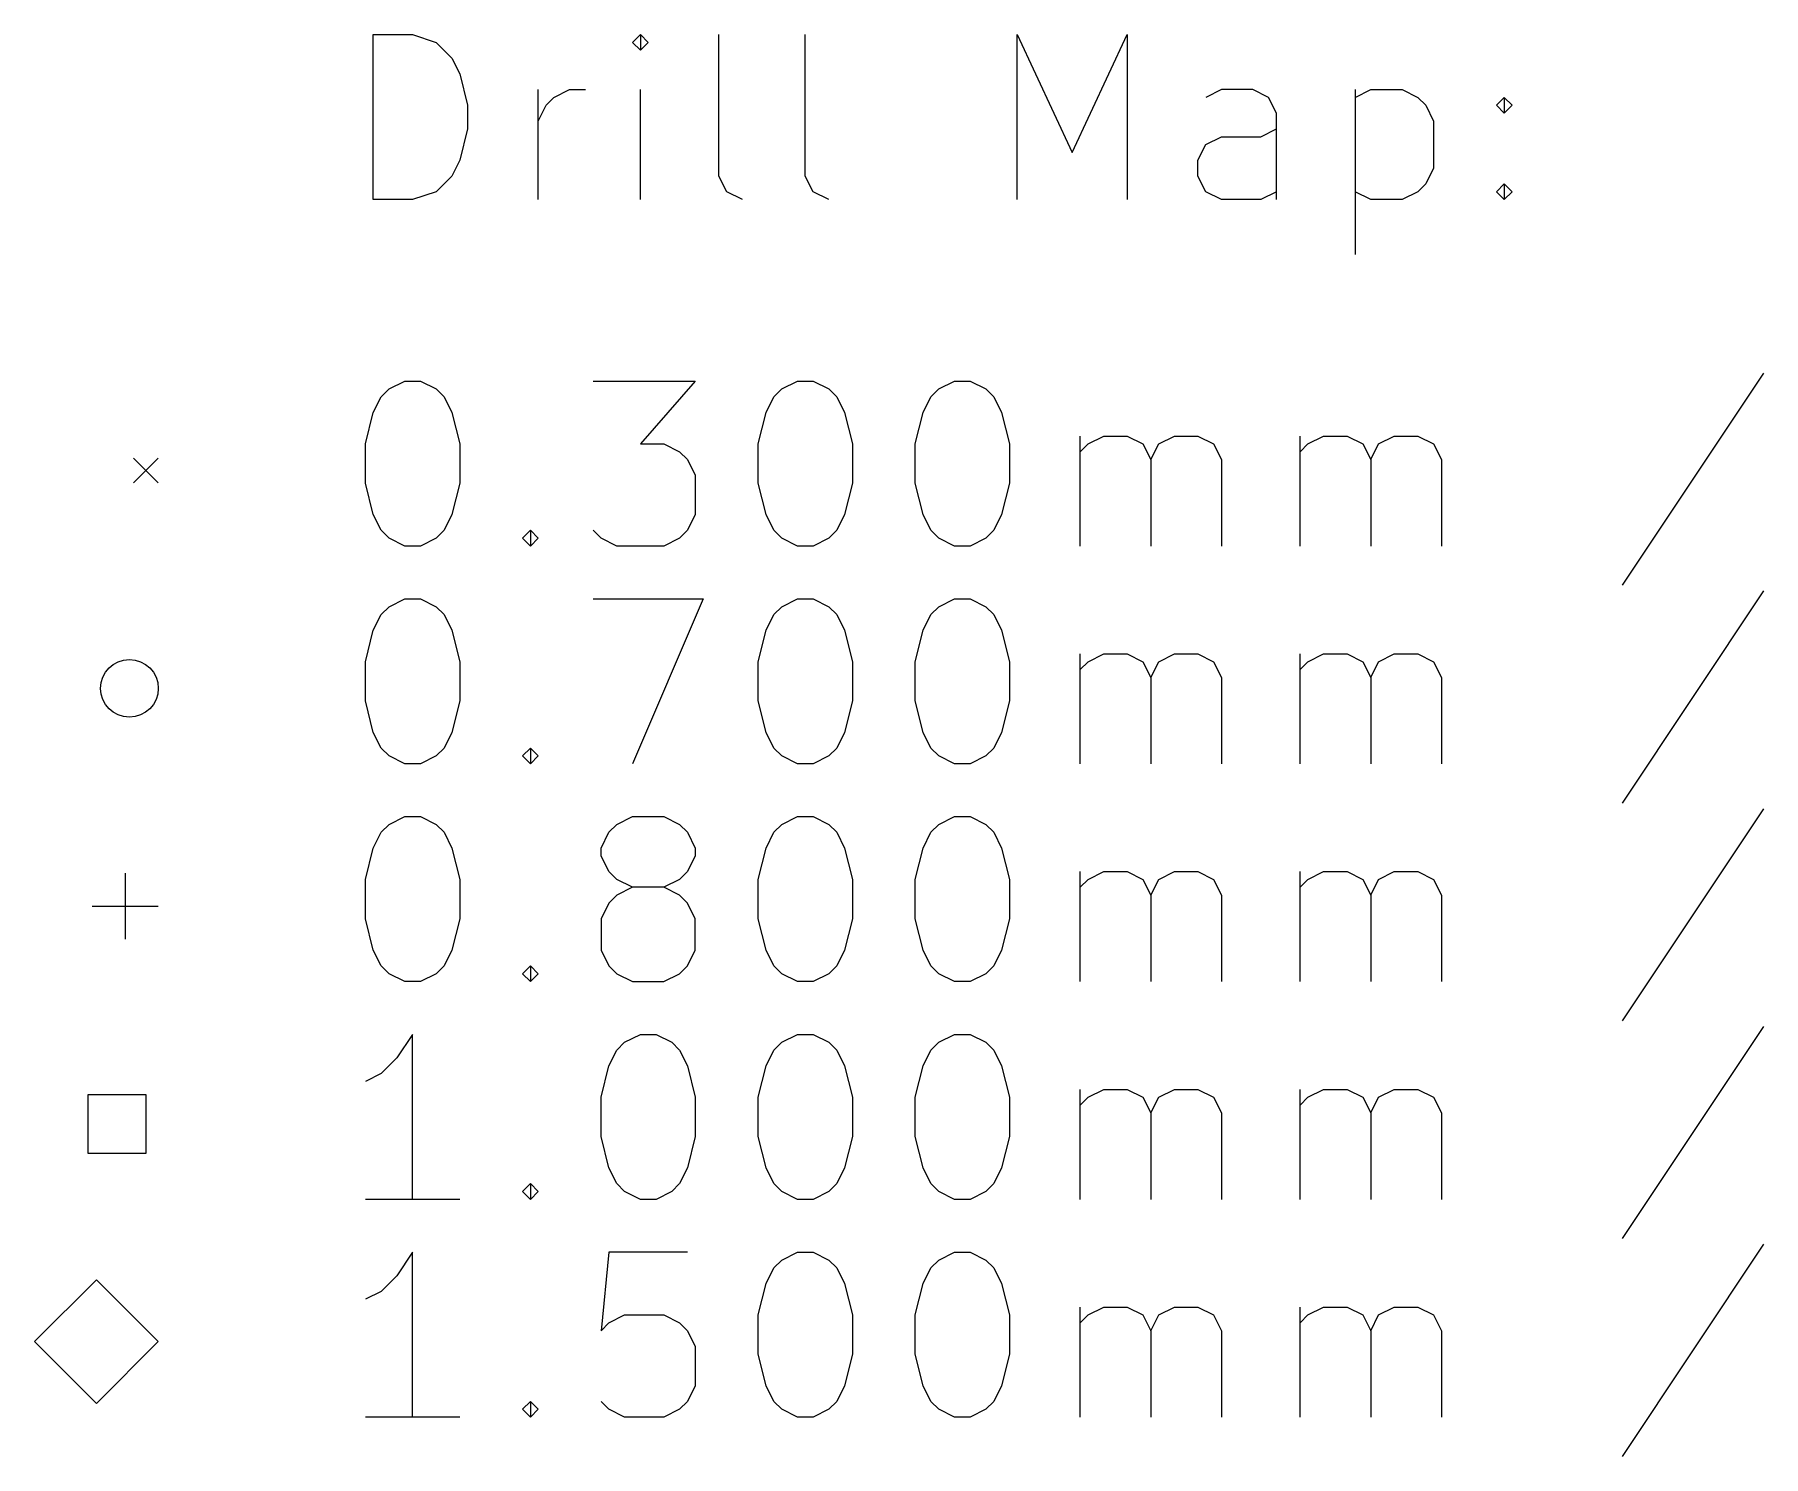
# Model space of a CAD drawing. Extents: x -1.5 to 90, y -45.7 to 0.
# Drawn here: x -1.52 to 19.44, y -45.38 to -28.14 of the extents above; entities that cross this region are included whole.
import ezdxf

# ---------------------------------------------------------------- set-up
doc = ezdxf.new("R2010")
doc.units = 0
doc.layers.add('BLACK', color=7, linetype='CONTINUOUS')

msp = doc.modelspace()

# ---------------------------------------------------------------- linework, layer by layer
at = {"layer": 'BLACK', "linetype": 'CONTINUOUS'}
for p, q in [((2.582768, -30.139838), (2.582768, -28.139838)), ((2.582768, -28.139838), (3.058958, -28.139838)), ((3.058958, -28.139838), (3.344673, -28.235076)), ((3.344673, -28.235076), (3.535149, -28.425552)), ((5.820863, -28.139838), (5.725625, -28.235076)), ((5.725625, -28.235076), (5.820863, -28.330314)), ((5.916101, -28.235076), (5.820863, -28.139838)), ((5.820863, -28.139838), (5.820863, -28.330314)), ((5.820863, -28.330314), (5.916101, -28.235076)), ((6.773244, -29.854123), (6.773244, -28.139838)), ((7.820863, -29.854123), (7.820863, -28.139838)), ((10.392292, -30.139838), (10.392292, -28.139838)), ((10.392292, -28.139838), (11.058959, -29.568409)), ((11.058959, -29.568409), (11.725625, -28.139838)), ((11.725625, -28.139838), (11.725625, -30.139838)), ((3.535149, -28.425552), (3.630387, -28.616028)), ((3.630387, -28.616028), (3.725625, -28.99698)), ((4.582768, -30.139838), (4.582768, -28.806504)), ((4.678006, -28.99698), (4.773244, -28.901742)), ((4.773244, -28.901742), (4.96372, -28.806504)), ((4.96372, -28.806504), (5.154197, -28.806504)), ((5.820863, -30.139838), (5.820863, -28.806504)), ((12.868482, -28.806504), (12.678006, -28.901742)), ((13.249435, -28.806504), (12.868482, -28.806504)), ((13.439911, -28.901742), (13.249435, -28.806504)), ((13.535149, -29.092219), (13.439911, -28.901742)), ((14.48753, -28.806504), (14.48753, -30.806504)), ((14.48753, -28.901742), (14.678006, -28.806504)), ((14.678006, -28.806504), (15.058959, -28.806504)), ((15.058959, -28.806504), (15.249435, -28.901742)), ((15.249435, -28.901742), (15.344673, -28.99698)), ((16.201816, -28.99698), (16.297054, -28.901742)), ((16.297054, -28.901742), (16.392292, -28.99698)), ((16.297054, -28.901742), (16.297054, -29.092219)), ((3.725625, -28.99698), (3.725625, -29.282695)), ((4.582768, -29.187457), (4.678006, -28.99698)), ((13.535149, -30.139838), (13.535149, -29.092219)), ((15.344673, -28.99698), (15.439911, -29.187457)), ((16.297054, -29.092219), (16.201816, -28.99698)), ((16.392292, -28.99698), (16.297054, -29.092219)), ((3.725625, -29.282695), (3.630387, -29.663647)), ((13.344673, -29.377933), (13.535149, -29.282695)), ((15.439911, -29.187457), (15.439911, -29.758885)), ((12.582768, -29.663647), (12.678006, -29.473171)), ((12.678006, -29.473171), (12.868482, -29.377933)), ((12.868482, -29.377933), (13.344673, -29.377933)), ((3.630387, -29.663647), (3.535149, -29.854123)), ((12.582768, -29.854123), (12.582768, -29.663647)), ((15.439911, -29.758885), (15.344673, -29.949361)), ((3.535149, -29.854123), (3.344673, -30.0446)), ((6.868482, -30.0446), (6.773244, -29.854123)), ((7.916101, -30.0446), (7.820863, -29.854123)), ((12.678006, -30.0446), (12.582768, -29.854123)), ((15.344673, -29.949361), (15.249435, -30.0446)), ((16.201816, -30.0446), (16.297054, -29.949361)), ((16.297054, -29.949361), (16.392292, -30.0446)), ((16.297054, -29.949361), (16.297054, -30.139838)), ((3.058958, -30.139838), (2.582768, -30.139838)), ((3.344673, -30.0446), (3.058958, -30.139838)), ((7.058958, -30.139838), (6.868482, -30.0446)), ((8.106577, -30.139838), (7.916101, -30.0446)), ((12.868482, -30.139838), (12.678006, -30.0446)), ((13.344673, -30.139838), (12.868482, -30.139838)), ((13.535149, -30.0446), (13.344673, -30.139838)), ((14.678006, -30.139838), (14.48753, -30.0446)), ((15.058959, -30.139838), (14.678006, -30.139838)), ((15.249435, -30.0446), (15.058959, -30.139838)), ((16.297054, -30.139838), (16.201816, -30.0446)), ((16.392292, -30.0446), (16.297054, -30.139838)), ((19.439912, -32.2446), (17.725627, -34.816028)), ((2.678006, -32.530314), (2.773244, -32.435076)), ((2.773244, -32.435076), (2.96372, -32.339838)), ((2.96372, -32.339838), (3.154197, -32.339838)), ((3.154197, -32.339838), (3.344673, -32.435076)), ((3.344673, -32.435076), (3.439911, -32.530314)), ((5.249435, -32.339838), (6.48753, -32.339838)), ((6.48753, -32.339838), (5.820863, -33.101742)), ((7.439911, -32.530314), (7.535149, -32.435076)), ((7.535149, -32.435076), (7.725625, -32.339838)), ((7.725625, -32.339838), (7.916102, -32.339838)), ((7.916102, -32.339838), (8.106578, -32.435076)), ((8.106578, -32.435076), (8.201816, -32.530314)), ((9.344673, -32.530314), (9.439911, -32.435076)), ((9.439911, -32.435076), (9.630387, -32.339838)), ((9.630387, -32.339838), (9.820864, -32.339838)), ((9.820864, -32.339838), (10.01134, -32.435076)), ((10.01134, -32.435076), (10.106578, -32.530314)), ((2.582768, -32.72079), (2.678006, -32.530314)), ((3.439911, -32.530314), (3.535149, -32.72079)), ((7.344673, -32.72079), (7.439911, -32.530314)), ((8.201816, -32.530314), (8.297054, -32.72079)), ((9.249435, -32.72079), (9.344673, -32.530314)), ((10.106578, -32.530314), (10.201816, -32.72079)), ((2.48753, -33.101742), (2.582768, -32.72079)), ((3.535149, -32.72079), (3.630387, -33.101742)), ((7.249435, -33.101742), (7.344673, -32.72079)), ((8.297054, -32.72079), (8.392292, -33.101742)), ((9.154197, -33.101742), (9.249435, -32.72079)), ((10.201816, -32.72079), (10.297054, -33.101742)), ((2.48753, -33.577933), (2.48753, -33.101742)), ((3.630387, -33.101742), (3.630387, -33.577933)), ((5.820863, -33.101742), (6.106578, -33.101742)), ((6.106578, -33.101742), (6.297054, -33.19698)), ((7.249435, -33.577933), (7.249435, -33.101742)), ((8.392292, -33.101742), (8.392292, -33.577933)), ((9.154197, -33.577933), (9.154197, -33.101742)), ((10.297054, -33.101742), (10.297054, -33.577933)), ((11.154197, -34.339838), (11.154197, -33.006504)), ((11.154197, -33.19698), (11.249435, -33.101742)), ((11.249435, -33.101742), (11.439911, -33.006504)), ((11.439911, -33.006504), (11.725626, -33.006504)), ((11.725626, -33.006504), (11.916102, -33.101742)), ((11.916102, -33.101742), (12.01134, -33.292219)), ((12.01134, -33.292219), (12.106578, -33.101742)), ((12.106578, -33.101742), (12.297054, -33.006504)), ((12.297054, -33.006504), (12.582768, -33.006504)), ((12.582768, -33.006504), (12.773245, -33.101742)), ((12.773245, -33.101742), (12.868483, -33.292219)), ((13.820864, -34.339838), (13.820864, -33.006504)), ((13.820864, -33.19698), (13.916102, -33.101742)), ((13.916102, -33.101742), (14.106578, -33.006504)), ((14.106578, -33.006504), (14.392293, -33.006504)), ((14.392293, -33.006504), (14.582769, -33.101742)), ((14.582769, -33.101742), (14.678007, -33.292219)), ((14.678007, -33.292219), (14.773245, -33.101742)), ((14.773245, -33.101742), (14.963721, -33.006504)), ((14.963721, -33.006504), (15.249435, -33.006504)), ((15.249435, -33.006504), (15.439912, -33.101742)), ((15.439912, -33.101742), (15.53515, -33.292219)), ((-0.325, -33.275), (-0.025, -33.575)), ((-0.025, -33.275), (-0.325, -33.575)), ((6.297054, -33.19698), (6.392292, -33.292219)), ((6.392292, -33.292219), (6.48753, -33.482695)), ((12.01134, -33.292219), (12.01134, -34.339838)), ((12.868483, -33.292219), (12.868483, -34.339838)), ((14.678007, -33.292219), (14.678007, -34.339838)), ((15.53515, -33.292219), (15.53515, -34.339838)), ((6.48753, -33.482695), (6.48753, -33.958885)), ((2.582768, -33.958885), (2.48753, -33.577933)), ((3.630387, -33.577933), (3.535149, -33.958885)), ((7.344673, -33.958885), (7.249435, -33.577933)), ((8.392292, -33.577933), (8.297054, -33.958885)), ((9.249435, -33.958885), (9.154197, -33.577933)), ((10.297054, -33.577933), (10.201816, -33.958885)), ((2.678006, -34.149361), (2.582768, -33.958885)), ((3.535149, -33.958885), (3.439911, -34.149361)), ((6.48753, -33.958885), (6.392292, -34.149361)), ((7.439911, -34.149361), (7.344673, -33.958885)), ((8.297054, -33.958885), (8.201816, -34.149361)), ((9.344673, -34.149361), (9.249435, -33.958885)), ((10.201816, -33.958885), (10.106578, -34.149361)), ((2.773244, -34.2446), (2.678006, -34.149361)), ((3.439911, -34.149361), (3.344673, -34.2446)), ((4.392292, -34.2446), (4.48753, -34.149361)), ((4.48753, -34.149361), (4.582768, -34.2446)), ((4.48753, -34.149361), (4.48753, -34.339838)), ((5.344673, -34.2446), (5.249435, -34.149361)), ((6.392292, -34.149361), (6.297054, -34.2446)), ((7.535149, -34.2446), (7.439911, -34.149361)), ((8.201816, -34.149361), (8.106578, -34.2446)), ((9.439911, -34.2446), (9.344673, -34.149361)), ((10.106578, -34.149361), (10.01134, -34.2446)), ((2.96372, -34.339838), (2.773244, -34.2446)), ((3.154197, -34.339838), (2.96372, -34.339838)), ((3.344673, -34.2446), (3.154197, -34.339838)), ((4.48753, -34.339838), (4.392292, -34.2446)), ((4.582768, -34.2446), (4.48753, -34.339838)), ((5.535149, -34.339838), (5.344673, -34.2446)), ((6.106578, -34.339838), (5.535149, -34.339838)), ((6.297054, -34.2446), (6.106578, -34.339838)), ((7.725625, -34.339838), (7.535149, -34.2446)), ((7.916102, -34.339838), (7.725625, -34.339838)), ((8.106578, -34.2446), (7.916102, -34.339838)), ((9.630387, -34.339838), (9.439911, -34.2446)), ((9.820864, -34.339838), (9.630387, -34.339838)), ((10.01134, -34.2446), (9.820864, -34.339838)), ((2.773244, -35.075076), (2.96372, -34.979838)), ((2.96372, -34.979838), (3.154197, -34.979838)), ((3.154197, -34.979838), (3.344673, -35.075076)), ((5.249435, -34.979838), (6.582768, -34.979838)), ((6.582768, -34.979838), (5.725625, -36.979838)), ((7.535149, -35.075076), (7.725625, -34.979838)), ((7.725625, -34.979838), (7.916102, -34.979838)), ((7.916102, -34.979838), (8.106578, -35.075076)), ((9.439911, -35.075076), (9.630387, -34.979838)), ((9.630387, -34.979838), (9.820864, -34.979838)), ((9.820864, -34.979838), (10.01134, -35.075076)), ((19.439912, -34.8846), (17.725627, -37.456028)), ((2.582768, -35.36079), (2.678006, -35.170314)), ((2.678006, -35.170314), (2.773244, -35.075076)), ((3.344673, -35.075076), (3.439911, -35.170314)), ((3.439911, -35.170314), (3.535149, -35.36079)), ((7.344673, -35.36079), (7.439911, -35.170314)), ((7.439911, -35.170314), (7.535149, -35.075076)), ((8.106578, -35.075076), (8.201816, -35.170314)), ((8.201816, -35.170314), (8.297054, -35.36079)), ((9.249435, -35.36079), (9.344673, -35.170314)), ((9.344673, -35.170314), (9.439911, -35.075076)), ((10.01134, -35.075076), (10.106578, -35.170314)), ((10.106578, -35.170314), (10.201816, -35.36079)), ((2.48753, -35.741742), (2.582768, -35.36079)), ((3.535149, -35.36079), (3.630387, -35.741742)), ((7.249435, -35.741742), (7.344673, -35.36079)), ((8.297054, -35.36079), (8.392292, -35.741742)), ((9.154197, -35.741742), (9.249435, -35.36079)), ((10.201816, -35.36079), (10.297054, -35.741742)), ((2.48753, -36.217933), (2.48753, -35.741742)), ((3.630387, -35.741742), (3.630387, -36.217933)), ((7.249435, -36.217933), (7.249435, -35.741742)), ((8.392292, -35.741742), (8.392292, -36.217933)), ((9.154197, -36.217933), (9.154197, -35.741742)), ((10.297054, -35.741742), (10.297054, -36.217933)), ((11.154197, -36.979838), (11.154197, -35.646504)), ((11.154197, -35.83698), (11.249435, -35.741742)), ((11.249435, -35.741742), (11.439911, -35.646504)), ((11.439911, -35.646504), (11.725626, -35.646504)), ((11.725626, -35.646504), (11.916102, -35.741742)), ((11.916102, -35.741742), (12.01134, -35.932219)), ((12.01134, -35.932219), (12.106578, -35.741742)), ((12.106578, -35.741742), (12.297054, -35.646504)), ((12.297054, -35.646504), (12.582768, -35.646504)), ((12.582768, -35.646504), (12.773245, -35.741742)), ((12.773245, -35.741742), (12.868483, -35.932219)), ((13.820864, -36.979838), (13.820864, -35.646504)), ((13.820864, -35.83698), (13.916102, -35.741742)), ((13.916102, -35.741742), (14.106578, -35.646504)), ((14.106578, -35.646504), (14.392293, -35.646504)), ((14.392293, -35.646504), (14.582769, -35.741742)), ((14.582769, -35.741742), (14.678007, -35.932219)), ((14.678007, -35.932219), (14.773245, -35.741742)), ((14.773245, -35.741742), (14.963721, -35.646504)), ((14.963721, -35.646504), (15.249435, -35.646504)), ((15.249435, -35.646504), (15.439912, -35.741742)), ((15.439912, -35.741742), (15.53515, -35.932219)), ((12.01134, -35.932219), (12.01134, -36.979838)), ((12.868483, -35.932219), (12.868483, -36.979838)), ((14.678007, -35.932219), (14.678007, -36.979838)), ((15.53515, -35.932219), (15.53515, -36.979838)), ((2.582768, -36.598885), (2.48753, -36.217933)), ((3.630387, -36.217933), (3.535149, -36.598885)), ((7.344673, -36.598885), (7.249435, -36.217933)), ((8.392292, -36.217933), (8.297054, -36.598885)), ((9.249435, -36.598885), (9.154197, -36.217933)), ((10.297054, -36.217933), (10.201816, -36.598885)), ((2.678006, -36.789361), (2.582768, -36.598885)), ((3.535149, -36.598885), (3.439911, -36.789361)), ((7.439911, -36.789361), (7.344673, -36.598885)), ((8.297054, -36.598885), (8.201816, -36.789361)), ((9.344673, -36.789361), (9.249435, -36.598885)), ((10.201816, -36.598885), (10.106578, -36.789361)), ((2.773244, -36.8846), (2.678006, -36.789361)), ((2.96372, -36.979838), (2.773244, -36.8846)), ((3.344673, -36.8846), (3.154197, -36.979838)), ((3.439911, -36.789361), (3.344673, -36.8846)), ((4.392292, -36.8846), (4.48753, -36.789361)), ((4.48753, -36.979838), (4.392292, -36.8846)), ((4.48753, -36.789361), (4.582768, -36.8846)), ((4.48753, -36.789361), (4.48753, -36.979838)), ((4.582768, -36.8846), (4.48753, -36.979838)), ((7.535149, -36.8846), (7.439911, -36.789361)), ((7.725625, -36.979838), (7.535149, -36.8846)), ((8.106578, -36.8846), (7.916102, -36.979838)), ((8.201816, -36.789361), (8.106578, -36.8846)), ((9.439911, -36.8846), (9.344673, -36.789361)), ((9.630387, -36.979838), (9.439911, -36.8846)), ((10.01134, -36.8846), (9.820864, -36.979838)), ((10.106578, -36.789361), (10.01134, -36.8846)), ((3.154197, -36.979838), (2.96372, -36.979838)), ((7.916102, -36.979838), (7.725625, -36.979838)), ((9.820864, -36.979838), (9.630387, -36.979838)), ((19.439912, -37.5246), (17.725627, -40.096028)), ((2.678006, -37.810314), (2.773244, -37.715076)), ((2.773244, -37.715076), (2.96372, -37.619838)), ((2.96372, -37.619838), (3.154197, -37.619838)), ((3.154197, -37.619838), (3.344673, -37.715076)), ((3.344673, -37.715076), (3.439911, -37.810314)), ((5.439911, -37.810314), (5.535149, -37.715076)), ((5.535149, -37.715076), (5.725625, -37.619838)), ((5.725625, -37.619838), (6.106578, -37.619838)), ((6.106578, -37.619838), (6.297054, -37.715076)), ((6.297054, -37.715076), (6.392292, -37.810314)), ((7.439911, -37.810314), (7.535149, -37.715076)), ((7.535149, -37.715076), (7.725625, -37.619838)), ((7.725625, -37.619838), (7.916102, -37.619838)), ((7.916102, -37.619838), (8.106578, -37.715076)), ((8.106578, -37.715076), (8.201816, -37.810314)), ((9.344673, -37.810314), (9.439911, -37.715076)), ((9.439911, -37.715076), (9.630387, -37.619838)), ((9.630387, -37.619838), (9.820864, -37.619838)), ((9.820864, -37.619838), (10.01134, -37.715076)), ((10.01134, -37.715076), (10.106578, -37.810314)), ((2.582768, -38.00079), (2.678006, -37.810314)), ((3.439911, -37.810314), (3.535149, -38.00079)), ((5.344673, -38.00079), (5.439911, -37.810314)), ((6.392292, -37.810314), (6.48753, -38.00079)), ((7.344673, -38.00079), (7.439911, -37.810314)), ((8.201816, -37.810314), (8.297054, -38.00079)), ((9.249435, -38.00079), (9.344673, -37.810314)), ((10.106578, -37.810314), (10.201816, -38.00079)), ((2.48753, -38.381742), (2.582768, -38.00079)), ((3.535149, -38.00079), (3.630387, -38.381742)), ((5.344673, -38.096028), (5.344673, -38.00079)), ((5.439911, -38.286504), (5.344673, -38.096028)), ((6.48753, -38.096028), (6.392292, -38.286504)), ((6.48753, -38.00079), (6.48753, -38.096028)), ((7.249435, -38.381742), (7.344673, -38.00079)), ((8.297054, -38.00079), (8.392292, -38.381742)), ((9.154197, -38.381742), (9.249435, -38.00079)), ((10.201816, -38.00079), (10.297054, -38.381742)), ((-0.425, -38.305), (-0.425, -39.105)), ((5.535149, -38.381742), (5.439911, -38.286504)), ((6.392292, -38.286504), (6.297054, -38.381742)), ((11.154197, -39.619838), (11.154197, -38.286504)), ((11.249435, -38.381742), (11.439911, -38.286504)), ((11.439911, -38.286504), (11.725626, -38.286504)), ((11.725626, -38.286504), (11.916102, -38.381742)), ((12.106578, -38.381742), (12.297054, -38.286504)), ((12.297054, -38.286504), (12.582768, -38.286504)), ((12.582768, -38.286504), (12.773245, -38.381742)), ((13.820864, -39.619838), (13.820864, -38.286504)), ((13.916102, -38.381742), (14.106578, -38.286504)), ((14.106578, -38.286504), (14.392293, -38.286504)), ((14.392293, -38.286504), (14.582769, -38.381742)), ((14.773245, -38.381742), (14.963721, -38.286504)), ((14.963721, -38.286504), (15.249435, -38.286504)), ((15.249435, -38.286504), (15.439912, -38.381742)), ((2.48753, -38.857933), (2.48753, -38.381742)), ((3.630387, -38.381742), (3.630387, -38.857933)), ((5.535149, -38.572219), (5.439911, -38.667457)), ((5.725625, -38.47698), (5.535149, -38.381742)), ((5.725625, -38.47698), (5.535149, -38.572219)), ((6.106578, -38.47698), (5.725625, -38.47698)), ((6.297054, -38.381742), (6.106578, -38.47698)), ((6.297054, -38.572219), (6.106578, -38.47698)), ((6.392292, -38.667457), (6.297054, -38.572219)), ((7.249435, -38.857933), (7.249435, -38.381742)), ((8.392292, -38.381742), (8.392292, -38.857933)), ((9.154197, -38.857933), (9.154197, -38.381742)), ((10.297054, -38.381742), (10.297054, -38.857933)), ((11.154197, -38.47698), (11.249435, -38.381742)), ((11.916102, -38.381742), (12.01134, -38.572219)), ((12.01134, -38.572219), (12.106578, -38.381742)), ((12.01134, -38.572219), (12.01134, -39.619838)), ((12.773245, -38.381742), (12.868483, -38.572219)), ((12.868483, -38.572219), (12.868483, -39.619838)), ((13.820864, -38.47698), (13.916102, -38.381742)), ((14.582769, -38.381742), (14.678007, -38.572219)), ((14.678007, -38.572219), (14.773245, -38.381742)), ((14.678007, -38.572219), (14.678007, -39.619838)), ((15.439912, -38.381742), (15.53515, -38.572219)), ((15.53515, -38.572219), (15.53515, -39.619838)), ((-0.825, -38.705), (-0.025, -38.705)), ((5.439911, -38.667457), (5.344673, -38.857933)), ((6.48753, -38.857933), (6.392292, -38.667457)), ((2.582768, -39.238885), (2.48753, -38.857933)), ((3.630387, -38.857933), (3.535149, -39.238885)), ((5.344673, -38.857933), (5.344673, -39.238885)), ((6.48753, -39.238885), (6.48753, -38.857933)), ((7.344673, -39.238885), (7.249435, -38.857933)), ((8.392292, -38.857933), (8.297054, -39.238885)), ((9.249435, -39.238885), (9.154197, -38.857933)), ((10.297054, -38.857933), (10.201816, -39.238885)), ((2.678006, -39.429361), (2.582768, -39.238885)), ((3.535149, -39.238885), (3.439911, -39.429361)), ((5.344673, -39.238885), (5.439911, -39.429361)), ((6.392292, -39.429361), (6.48753, -39.238885)), ((7.439911, -39.429361), (7.344673, -39.238885)), ((8.297054, -39.238885), (8.201816, -39.429361)), ((9.344673, -39.429361), (9.249435, -39.238885)), ((10.201816, -39.238885), (10.106578, -39.429361)), ((2.773244, -39.5246), (2.678006, -39.429361)), ((2.96372, -39.619838), (2.773244, -39.5246)), ((3.154197, -39.619838), (2.96372, -39.619838)), ((3.344673, -39.5246), (3.154197, -39.619838)), ((3.439911, -39.429361), (3.344673, -39.5246)), ((4.392292, -39.5246), (4.48753, -39.429361)), ((4.48753, -39.619838), (4.392292, -39.5246)), ((4.48753, -39.429361), (4.582768, -39.5246)), ((4.48753, -39.429361), (4.48753, -39.619838)), ((4.582768, -39.5246), (4.48753, -39.619838)), ((5.439911, -39.429361), (5.535149, -39.5246)), ((5.535149, -39.5246), (5.725625, -39.619838)), ((5.725625, -39.619838), (6.106578, -39.619838)), ((6.106578, -39.619838), (6.297054, -39.5246)), ((6.297054, -39.5246), (6.392292, -39.429361)), ((7.535149, -39.5246), (7.439911, -39.429361)), ((7.725625, -39.619838), (7.535149, -39.5246)), ((7.916102, -39.619838), (7.725625, -39.619838)), ((8.106578, -39.5246), (7.916102, -39.619838)), ((8.201816, -39.429361), (8.106578, -39.5246)), ((9.439911, -39.5246), (9.344673, -39.429361)), ((9.630387, -39.619838), (9.439911, -39.5246)), ((9.820864, -39.619838), (9.630387, -39.619838)), ((10.01134, -39.5246), (9.820864, -39.619838)), ((10.106578, -39.429361), (10.01134, -39.5246)), ((19.439912, -40.1646), (17.725627, -42.736028)), ((3.058958, -40.259838), (2.868482, -40.545552)), ((3.058958, -42.259838), (3.058958, -40.259838)), ((5.439911, -40.64079), (5.535149, -40.450314)), ((5.535149, -40.450314), (5.630387, -40.355076)), ((5.630387, -40.355076), (5.820863, -40.259838)), ((5.820863, -40.259838), (6.01134, -40.259838)), ((6.01134, -40.259838), (6.201816, -40.355076)), ((6.201816, -40.355076), (6.297054, -40.450314)), ((6.297054, -40.450314), (6.392292, -40.64079)), ((7.344673, -40.64079), (7.439911, -40.450314)), ((7.439911, -40.450314), (7.535149, -40.355076)), ((7.535149, -40.355076), (7.725625, -40.259838)), ((7.725625, -40.259838), (7.916102, -40.259838)), ((7.916102, -40.259838), (8.106578, -40.355076)), ((8.106578, -40.355076), (8.201816, -40.450314)), ((8.201816, -40.450314), (8.297054, -40.64079)), ((9.249435, -40.64079), (9.344673, -40.450314)), ((9.344673, -40.450314), (9.439911, -40.355076)), ((9.439911, -40.355076), (9.630387, -40.259838)), ((9.630387, -40.259838), (9.820864, -40.259838)), ((9.820864, -40.259838), (10.01134, -40.355076)), ((10.01134, -40.355076), (10.106578, -40.450314)), ((10.106578, -40.450314), (10.201816, -40.64079)), ((2.868482, -40.545552), (2.678006, -40.736028)), ((5.344673, -41.021742), (5.439911, -40.64079)), ((6.392292, -40.64079), (6.48753, -41.021742)), ((7.249435, -41.021742), (7.344673, -40.64079)), ((8.297054, -40.64079), (8.392292, -41.021742)), ((9.154197, -41.021742), (9.249435, -40.64079)), ((10.201816, -40.64079), (10.297054, -41.021742)), ((2.678006, -40.736028), (2.48753, -40.831266)), ((-0.171443, -40.991443), (-0.878557, -40.991443)), ((-0.878557, -40.991443), (-0.878557, -41.698557)), ((-0.171443, -41.698557), (-0.171443, -40.991443)), ((5.344673, -41.497933), (5.344673, -41.021742)), ((6.48753, -41.021742), (6.48753, -41.497933)), ((7.249435, -41.497933), (7.249435, -41.021742)), ((8.392292, -41.021742), (8.392292, -41.497933)), ((9.154197, -41.497933), (9.154197, -41.021742)), ((10.297054, -41.021742), (10.297054, -41.497933)), ((11.154197, -42.259838), (11.154197, -40.926504)), ((11.154197, -41.11698), (11.249435, -41.021742)), ((11.249435, -41.021742), (11.439911, -40.926504)), ((11.439911, -40.926504), (11.725626, -40.926504)), ((11.725626, -40.926504), (11.916102, -41.021742)), ((11.916102, -41.021742), (12.01134, -41.212219)), ((12.01134, -41.212219), (12.106578, -41.021742)), ((12.106578, -41.021742), (12.297054, -40.926504)), ((12.297054, -40.926504), (12.582768, -40.926504)), ((12.582768, -40.926504), (12.773245, -41.021742)), ((12.773245, -41.021742), (12.868483, -41.212219)), ((13.820864, -42.259838), (13.820864, -40.926504)), ((13.820864, -41.11698), (13.916102, -41.021742)), ((13.916102, -41.021742), (14.106578, -40.926504)), ((14.106578, -40.926504), (14.392293, -40.926504)), ((14.392293, -40.926504), (14.582769, -41.021742)), ((14.582769, -41.021742), (14.678007, -41.212219)), ((14.678007, -41.212219), (14.773245, -41.021742)), ((14.773245, -41.021742), (14.963721, -40.926504)), ((14.963721, -40.926504), (15.249435, -40.926504)), ((15.249435, -40.926504), (15.439912, -41.021742)), ((15.439912, -41.021742), (15.53515, -41.212219)), ((12.01134, -41.212219), (12.01134, -42.259838)), ((12.868483, -41.212219), (12.868483, -42.259838)), ((14.678007, -41.212219), (14.678007, -42.259838)), ((15.53515, -41.212219), (15.53515, -42.259838)), ((5.439911, -41.878885), (5.344673, -41.497933)), ((6.48753, -41.497933), (6.392292, -41.878885)), ((7.344673, -41.878885), (7.249435, -41.497933)), ((8.392292, -41.497933), (8.297054, -41.878885)), ((9.249435, -41.878885), (9.154197, -41.497933)), ((10.297054, -41.497933), (10.201816, -41.878885)), ((-0.878557, -41.698557), (-0.171443, -41.698557)), ((5.535149, -42.069361), (5.439911, -41.878885)), ((6.392292, -41.878885), (6.297054, -42.069361)), ((7.439911, -42.069361), (7.344673, -41.878885)), ((8.297054, -41.878885), (8.201816, -42.069361)), ((9.344673, -42.069361), (9.249435, -41.878885)), ((10.201816, -41.878885), (10.106578, -42.069361)), ((4.392292, -42.1646), (4.48753, -42.069361)), ((4.48753, -42.069361), (4.582768, -42.1646)), ((4.48753, -42.069361), (4.48753, -42.259838)), ((5.630387, -42.1646), (5.535149, -42.069361)), ((6.297054, -42.069361), (6.201816, -42.1646)), ((7.535149, -42.1646), (7.439911, -42.069361)), ((8.201816, -42.069361), (8.106578, -42.1646)), ((9.439911, -42.1646), (9.344673, -42.069361)), ((10.106578, -42.069361), (10.01134, -42.1646)), ((3.630387, -42.259838), (2.48753, -42.259838)), ((4.48753, -42.259838), (4.392292, -42.1646)), ((4.582768, -42.1646), (4.48753, -42.259838)), ((5.820863, -42.259838), (5.630387, -42.1646)), ((6.01134, -42.259838), (5.820863, -42.259838)), ((6.201816, -42.1646), (6.01134, -42.259838)), ((7.725625, -42.259838), (7.535149, -42.1646)), ((7.916102, -42.259838), (7.725625, -42.259838)), ((8.106578, -42.1646), (7.916102, -42.259838)), ((9.630387, -42.259838), (9.439911, -42.1646)), ((9.820864, -42.259838), (9.630387, -42.259838)), ((10.01134, -42.1646), (9.820864, -42.259838)), ((3.058958, -42.899838), (2.868482, -43.185552)), ((3.058958, -44.899838), (3.058958, -42.899838)), ((5.439911, -42.899838), (5.344673, -43.852219)), ((6.392292, -42.899838), (5.439911, -42.899838)), ((7.535149, -42.995076), (7.725625, -42.899838)), ((7.725625, -42.899838), (7.916102, -42.899838)), ((7.916102, -42.899838), (8.106578, -42.995076)), ((9.439911, -42.995076), (9.630387, -42.899838)), ((9.630387, -42.899838), (9.820864, -42.899838)), ((9.820864, -42.899838), (10.01134, -42.995076)), ((19.439912, -42.8046), (17.725627, -45.376028)), ((2.868482, -43.185552), (2.678006, -43.376028)), ((7.344673, -43.28079), (7.439911, -43.090314)), ((7.439911, -43.090314), (7.535149, -42.995076)), ((8.106578, -42.995076), (8.201816, -43.090314)), ((8.201816, -43.090314), (8.297054, -43.28079)), ((9.249435, -43.28079), (9.344673, -43.090314)), ((9.344673, -43.090314), (9.439911, -42.995076)), ((10.01134, -42.995076), (10.106578, -43.090314)), ((10.106578, -43.090314), (10.201816, -43.28079)), ((-0.775, -43.235), (-1.525, -43.985)), ((-0.025, -43.985), (-0.775, -43.235)), ((2.678006, -43.376028), (2.48753, -43.471266)), ((7.249435, -43.661742), (7.344673, -43.28079)), ((8.297054, -43.28079), (8.392292, -43.661742)), ((9.154197, -43.661742), (9.249435, -43.28079)), ((10.201816, -43.28079), (10.297054, -43.661742)), ((11.154197, -44.899838), (11.154197, -43.566504)), ((11.249435, -43.661742), (11.439911, -43.566504)), ((11.439911, -43.566504), (11.725626, -43.566504)), ((11.725626, -43.566504), (11.916102, -43.661742)), ((12.106578, -43.661742), (12.297054, -43.566504)), ((12.297054, -43.566504), (12.582768, -43.566504)), ((12.582768, -43.566504), (12.773245, -43.661742)), ((13.820864, -44.899838), (13.820864, -43.566504)), ((13.916102, -43.661742), (14.106578, -43.566504)), ((14.106578, -43.566504), (14.392293, -43.566504)), ((14.392293, -43.566504), (14.582769, -43.661742)), ((14.773245, -43.661742), (14.963721, -43.566504)), ((14.963721, -43.566504), (15.249435, -43.566504)), ((15.249435, -43.566504), (15.439912, -43.661742)), ((5.344673, -43.852219), (5.439911, -43.75698)), ((5.439911, -43.75698), (5.630387, -43.661742)), ((5.630387, -43.661742), (6.106578, -43.661742)), ((6.106578, -43.661742), (6.297054, -43.75698)), ((6.297054, -43.75698), (6.392292, -43.852219)), ((7.249435, -44.137933), (7.249435, -43.661742)), ((8.392292, -43.661742), (8.392292, -44.137933)), ((9.154197, -44.137933), (9.154197, -43.661742)), ((10.297054, -43.661742), (10.297054, -44.137933)), ((11.154197, -43.75698), (11.249435, -43.661742)), ((11.916102, -43.661742), (12.01134, -43.852219)), ((12.01134, -43.852219), (12.106578, -43.661742)), ((12.773245, -43.661742), (12.868483, -43.852219)), ((13.820864, -43.75698), (13.916102, -43.661742)), ((14.582769, -43.661742), (14.678007, -43.852219)), ((14.678007, -43.852219), (14.773245, -43.661742)), ((15.439912, -43.661742), (15.53515, -43.852219)), ((-1.525, -43.985), (-0.775, -44.735)), ((-0.775, -44.735), (-0.025, -43.985)), ((6.392292, -43.852219), (6.48753, -44.042695)), ((12.01134, -43.852219), (12.01134, -44.899838)), ((12.868483, -43.852219), (12.868483, -44.899838)), ((14.678007, -43.852219), (14.678007, -44.899838)), ((15.53515, -43.852219), (15.53515, -44.899838)), ((6.48753, -44.042695), (6.48753, -44.518885)), ((7.344673, -44.518885), (7.249435, -44.137933)), ((8.392292, -44.137933), (8.297054, -44.518885)), ((9.249435, -44.518885), (9.154197, -44.137933)), ((10.297054, -44.137933), (10.201816, -44.518885)), ((6.48753, -44.518885), (6.392292, -44.709361)), ((7.439911, -44.709361), (7.344673, -44.518885)), ((8.297054, -44.518885), (8.201816, -44.709361)), ((9.344673, -44.709361), (9.249435, -44.518885)), ((10.201816, -44.518885), (10.106578, -44.709361)), ((4.392292, -44.8046), (4.48753, -44.709361)), ((4.48753, -44.899838), (4.392292, -44.8046)), ((4.48753, -44.709361), (4.582768, -44.8046)), ((4.48753, -44.709361), (4.48753, -44.899838)), ((4.582768, -44.8046), (4.48753, -44.899838)), ((5.439911, -44.8046), (5.344673, -44.709361)), ((5.630387, -44.899838), (5.439911, -44.8046)), ((6.297054, -44.8046), (6.106578, -44.899838)), ((6.392292, -44.709361), (6.297054, -44.8046)), ((7.535149, -44.8046), (7.439911, -44.709361)), ((7.725625, -44.899838), (7.535149, -44.8046)), ((8.106578, -44.8046), (7.916102, -44.899838)), ((8.201816, -44.709361), (8.106578, -44.8046)), ((9.439911, -44.8046), (9.344673, -44.709361)), ((9.630387, -44.899838), (9.439911, -44.8046)), ((10.01134, -44.8046), (9.820864, -44.899838)), ((10.106578, -44.709361), (10.01134, -44.8046)), ((3.630387, -44.899838), (2.48753, -44.899838)), ((6.106578, -44.899838), (5.630387, -44.899838)), ((7.916102, -44.899838), (7.725625, -44.899838)), ((9.820864, -44.899838), (9.630387, -44.899838))]:
    msp.add_line(p, q, dxfattribs=at)
at = {"layer": 'BLACK'}
msp.add_circle((-0.375, -36.065), 0.35, dxfattribs=at)

doc.saveas('drawing.dxf')
